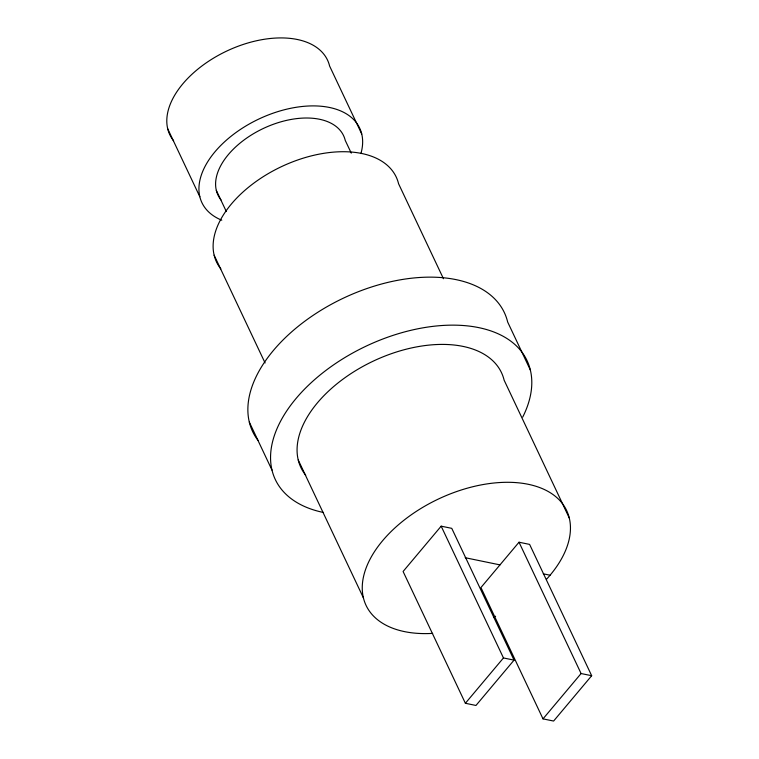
<?xml version="1.0" encoding="UTF-8"?>
<svg xmlns="http://www.w3.org/2000/svg" width="759" height="759" viewBox="0 0 759 759"><rect width="100%" height="100%" fill="white"/><g stroke="black" fill="none" stroke-linecap="round" stroke-linejoin="round"><path stroke-width="1.14" d="M441.169 526.167L403.095 571.489L465.381 703.27L475.969 705.462L514.052 660.131L451.766 528.349L441.169 526.167L503.464 657.949L514.052 660.131M519.023 542.22L480.94 587.551L543.008 718.868L553.605 721.05L591.678 675.719L529.611 544.402L519.023 542.22L581.09 673.537L591.678 675.719M465.381 703.27L503.464 657.949M543.008 718.868L581.09 673.537M465.191 557.713L499.982 564.886M543.292 573.823L550.066 575.218M530.351 370.031L507.667 322.034A139.21 81.82 -25.3 0 0 343.277 298.211A139.21 81.82 -25.3 0 0 258.022 440.381M569.307 518.074L504.128 380.193A110.947 65.217 -25.3 0 0 372.432 361.521A110.947 65.217 -25.3 0 0 305.725 475.229M443.465 278.733L398.579 183.763A99.382 58.415 -25.3 0 0 280.612 167.046A99.382 58.415 -25.3 0 0 220.86 268.885M361.739 134.03L329.615 66.061A87.238 51.28 -25.3 0 0 226.059 51.375A87.238 51.28 -25.3 0 0 173.602 140.785M351.275 153.147L345.25 140.415A69.477 40.834 -25.3 0 0 262.785 128.726A69.477 40.834 -25.3 0 0 221.011 199.921M216.315 190.357L226.343 211.571M167.701 128.764L199.826 196.742M214.142 255.204L265.081 362.973M298.221 459.945L363.4 597.826M249.313 422.099L271.997 470.096M432.668 633.385A110.947 65.217 -25.3 0 1 372.641 554.592A110.947 65.217 -25.3 0 1 522.704 483.331A110.947 65.217 -25.3 0 1 546.433 579.364M495.618 616.242A110.947 65.217 -25.3 0 1 493.511 617.238M323.524 512.486A139.21 81.82 -25.3 0 1 289.767 406.539A139.21 81.82 -25.3 0 1 459.404 325.288A139.21 81.82 -25.3 0 1 522.733 417.071M221.77 220.205A87.238 51.28 -25.3 0 1 258.183 119.353A87.238 51.28 -25.3 0 1 360.914 153.565"/></g></svg>
